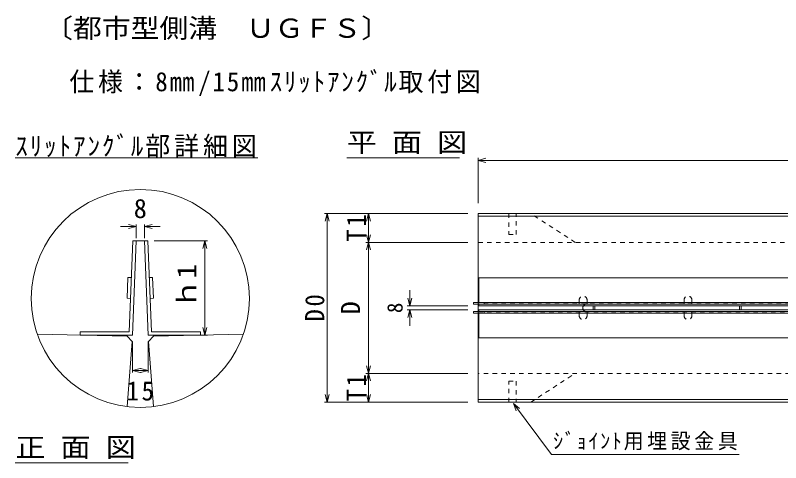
# Model space of a CAD drawing. Units: millimetres, scale not verified, with parts at other scales. Extents: x 585 to 7770, y 3235 to 5707.
# Drawn here: x 585 to 2045, y 4853 to 5707 of the extents above; entities that cross this region are included whole.
import ezdxf
from ezdxf.enums import TextEntityAlignment as Align

# ---------------------------------------------------------------- set-up
doc = ezdxf.new("R2010")
doc.units = ezdxf.units.MM
doc.header["$LTSCALE"] = 10
doc.linetypes.add('USER1', pattern=[1.693334, 0.846667, -0.846667])
for name, color, linetype, lineweight in [('0_2', 4, 'Continuous', 5), ('1-E', 7, 'Continuous', 9), ('3', 4, 'USER1', 5)]:
    doc.layers.add(name, color=color, linetype=linetype, lineweight=lineweight)
doc.styles.add('ＭＳ ゴシック', font='')
doc.styles.get('ＭＳ ゴシック').set_extended_font_data('MS Gothic')

msp = doc.modelspace()

# ---------------------------------------------------------------- linework, layer by layer
at = {"layer": '0_2'}
for p, q in [((585.29, 5435), (1047.79, 5435)), ((1217.7, 5435), (1432.7, 5435)), ((1468.49, 5435), (1468.49, 5348.48)), ((1468.49, 5430), (1482.98, 5433.88)), ((3468.49, 5430), (1468.49, 5430)), ((1482.98, 5426.11), (1468.49, 5430)), ((1448.49, 5328.48), (1175.3, 5328.48)), ((1180.3, 5328.48), (1176.41, 5313.99)), ((1180.3, 5328.48), (1180.3, 4968.48)), ((1184.18, 5313.99), (1180.3, 5328.48)), ((1259.11, 5328.48), (1255.23, 5313.99)), ((1263, 5313.99), (1259.11, 5328.48)), ((1259.11, 5328.48), (1259.11, 4968.48)), ((1468.49, 5323.48), (3468.49, 5323.48)), ((815.77, 5303.86), (785.77, 5303.86)), ((815.77, 5303.86), (801.28, 5307.74)), ((801.28, 5299.97), (815.77, 5303.86)), ((815.77, 5307.74), (815.77, 5281.57)), ((831.77, 5281.57), (831.77, 5307.74)), ((831.77, 5303.86), (846.26, 5307.74)), ((846.26, 5299.97), (831.77, 5303.86)), ((831.77, 5303.86), (861.77, 5303.86)), ((1255.23, 5258.99), (1263, 5287.97)), ((1255.23, 5287.97), (1263, 5258.99)), ((951.84, 5276.44), (849.89, 5276.44)), ((946.84, 5276.44), (942.96, 5261.95)), ((946.84, 5096.54), (946.84, 5276.44)), ((950.72, 5261.95), (946.84, 5276.44)), ((1448.49, 5273.48), (1254.11, 5273.48)), ((1337.93, 5152.48), (1337.93, 5182.48)), ((1337.93, 5152.48), (1334.05, 5166.97)), ((1341.82, 5166.97), (1337.93, 5152.48)), ((1332.93, 5152.48), (1448.49, 5152.48)), ((1448.49, 5144.48), (1332.93, 5144.48)), ((1337.93, 5144.48), (1334.05, 5129.99)), ((1341.82, 5129.99), (1337.93, 5144.48)), ((1337.93, 5144.48), (1337.93, 5114.48)), ((942.96, 5111.03), (946.84, 5096.54)), ((946.84, 5096.54), (950.72, 5111.03)), ((866.84, 5096.54), (951.84, 5096.54)), ((808.77, 5024.86), (808.77, 5084.57)), ((838.77, 5084.57), (838.77, 5024.86)), ((1255.23, 5037.97), (1263, 5008.99)), ((1255.23, 5008.99), (1263, 5037.97)), ((823.26, 5032.63), (808.77, 5028.75)), ((808.77, 5028.75), (838.77, 5028.75)), ((823.26, 5024.86), (808.77, 5028.75)), ((838.77, 5028.75), (824.28, 5032.63)), ((838.77, 5028.75), (824.28, 5024.86)), ((1254.11, 5023.48), (1448.49, 5023.48)), ((1176.41, 4982.97), (1180.3, 4968.48)), ((1180.3, 4968.48), (1184.18, 4982.97)), ((1255.23, 4982.97), (1259.11, 4968.48)), ((1259.11, 4968.48), (1263, 4982.97)), ((1175.3, 4968.48), (1448.49, 4968.48)), ((1468.49, 4973.48), (3468.49, 4973.48)), ((1607.97, 4868.73), (1535.49, 4965.96)), ((1535.49, 4965.96), (1541.04, 4952.02)), ((1547.26, 4956.66), (1535.49, 4965.96)), ((1966.32, 4868.73), (1607.97, 4868.73)), ((585.29, 4852.95), (800.29, 4852.95))]:
    msp.add_line(p, q, dxfattribs=at)
at = {"layer": '0_2', "color": 3, "lineweight": 9}
for p, q in [((1468.49, 4968.48), (1468.49, 5328.48)), ((1468.49, 5328.48), (3468.49, 5328.48)), ((798.73, 5094.74), (627.24, 5098.17)), ((848.82, 5094.74), (1020.3, 5098.17)), ((807.97, 5084.57), (798.54, 4959.93)), ((798.73, 5094.74), (807.97, 5084.57)), ((839.57, 5084.57), (848.82, 5094.74)), ((849, 4959.93), (839.57, 5084.57)), ((3468.49, 4968.48), (1468.49, 4968.48))]:
    msp.add_line(p, q, dxfattribs=at)
at = {"layer": '0_2', "color": 7, "linetype": 'USER1', "lineweight": 9}
for p, q in [((1526.49, 5328.48), (1526.49, 5288.48)), ((1540.49, 5288.48), (1540.49, 5328.48)), ((1526.49, 5288.48), (1540.49, 5288.48)), ((1468.49, 5273.48), (3468.49, 5273.48)), ((3468.49, 5023.48), (1468.49, 5023.48)), ((1526.49, 5008.48), (1540.49, 5008.48)), ((1526.49, 4968.48), (1526.49, 5008.48)), ((1540.49, 5008.48), (1540.49, 4968.48))]:
    msp.add_line(p, q, dxfattribs=at)
at = {"layer": '0_2', "linetype": 'USER1'}
for p, q in [((1653.49, 5273.48), (1568.49, 5328.48)), ((1468.49, 5155.68), (1468.49, 5158.88)), ((3468.49, 5155.98), (1468.49, 5155.98)), ((1468.49, 5141.28), (1468.49, 5138.08)), ((1468.49, 5140.98), (3468.49, 5140.98)), ((1568.49, 4968.48), (1653.49, 5023.48))]:
    msp.add_line(p, q, dxfattribs=at)
at = {"layer": '0_2', "color": 7, "lineweight": 9}
for p, q in [((1469.49, 5158.96), (1469.49, 5205.98)), ((1469.49, 5205.98), (2467.49, 5205.98)), ((1459.49, 5158.88), (3467.49, 5158.96)), ((1459.49, 5155.68), (1459.49, 5158.88)), ((3467.49, 5155.68), (1459.49, 5155.68)), ((1468.49, 5155.68), (1468.49, 5141.28)), ((1469.49, 5152.48), (1469.49, 5155.68)), ((1479.49, 5155.68), (1479.49, 5158.88)), ((1459.49, 5138.08), (1459.49, 5141.28)), ((1459.49, 5141.28), (3467.49, 5141.28)), ((2467.49, 5152.48), (1469.49, 5152.48)), ((1469.49, 5141.28), (1469.49, 5144.48)), ((1469.49, 5144.48), (2467.49, 5144.48)), ((1479.49, 5138.08), (1479.49, 5141.28)), ((1687.89, 5152.48), (1687.89, 5144.48)), ((1691.09, 5144.48), (1691.09, 5152.48)), ((1966.89, 5152.48), (1966.89, 5144.48)), ((1970.09, 5144.48), (1970.09, 5152.48)), ((3467.49, 5137.99), (1459.49, 5138.08)), ((1469.49, 5090.98), (1469.49, 5138.08)), ((802.62, 5102.94), (708.77, 5102.94)), ((708.77, 5102.94), (708.77, 5096.54)), ((708.77, 5096.54), (808.77, 5096.54)), ((938.77, 5096.54), (838.77, 5096.54)), ((844.93, 5102.94), (938.77, 5102.94)), ((938.77, 5102.94), (938.77, 5096.54)), ((2467.49, 5090.98), (1469.49, 5090.98))]:
    msp.add_line(p, q, dxfattribs=at)
at = {"layer": '0_2'}
msp.add_circle((823.77, 5166.44), 208.05, dxfattribs=at)
at = {"layer": '0_2', "linetype": 'USER1'}
for start, end in [(90, 147.76854), (212.23141, 269.99998)]:
    msp.add_arc((1675.46, 5148.48), 7.5, start, end, dxfattribs=at)
at = {"layer": '0_2', "color": 7, "lineweight": 9}
msp.add_arc((1675.46, 5148.48), 7.5, 147.76855, 212.2314, dxfattribs=at)
at = {"layer": '1-E'}
for p, q in [((809.37, 5276.44), (802.62, 5102.94)), ((808.77, 5096.54), (815.77, 5276.44)), ((838.18, 5276.44), (809.37, 5276.44)), ((838.77, 5096.54), (831.77, 5276.44)), ((838.18, 5276.44), (844.93, 5102.94)), ((800.25, 5206.69), (798.69, 5166.69)), ((806.64, 5206.44), (800.25, 5206.69)), ((847.3, 5206.69), (840.9, 5206.44)), ((848.85, 5166.69), (847.3, 5206.69)), ((798.69, 5166.69), (805.09, 5166.44)), ((842.46, 5166.44), (848.85, 5166.69))]:
    msp.add_line(p, q, dxfattribs=at)
at = {"layer": '3'}
for p, q in [((1660.99, 5163.48), (1660.99, 5155.98)), ((1675.99, 5155.98), (1675.99, 5163.48)), ((1860.99, 5163.48), (1860.99, 5155.98)), ((1875.99, 5155.98), (1875.99, 5163.48)), ((1660.99, 5133.48), (1660.99, 5140.98)), ((1675.99, 5140.98), (1675.99, 5133.48)), ((1860.99, 5133.48), (1860.99, 5140.98)), ((1875.99, 5140.98), (1875.99, 5133.48))]:
    msp.add_line(p, q, dxfattribs=at)
for centre, start, end in [((1668.49, 5163.48), 0, 180), ((1868.49, 5163.48), 0, 180), ((1668.49, 5133.48), 180, 0), ((1868.49, 5133.48), 180, 0)]:
    msp.add_arc(centre, 7.5, start, end, dxfattribs=at)

# ---------------------------------------------------------------- texts
at = {"layer": '0_2', "color": 3, "style": 'ＭＳ ゴシック'}
for s, width, p in [('〔都市型側溝\u3000ＵＧＦＳ〕', 1.1, (640.29, 5652.95)), ('平 面 図', 1.15, (1217.7, 5435)), ('正 面 図', 1.15, (585.29, 4852.95))]:
    msp.add_text(s, height=36.66, dxfattribs=dict(at, width=width)).set_placement(p, align=Align.BOTTOM_LEFT)
msp.add_text('8', height=36.66, dxfattribs=at).set_placement((811.27, 5308.86), align=Align.BOTTOM_LEFT)
at = {"layer": '0_2', "color": 3, "style": 'ＭＳ ゴシック', "width": 1.15}
msp.add_text('ｈ1', height=36.66, rotation=90, dxfattribs=at).set_placement((941.84, 5146.49), align=Align.BOTTOM_LEFT)
at = {"layer": '0_2', "color": 3, "style": 'ＭＳ ゴシック'}
msp.add_text('D', height=36.66, rotation=90, dxfattribs=at).set_placement((1254.11, 5135.98), align=Align.BOTTOM_LEFT)
at = {"layer": '0_2', "color": 7, "style": 'ＭＳ ゴシック'}
msp.add_text('8', height=29.33, rotation=90, dxfattribs=at).set_placement((1332.93, 5138.48), align=Align.BOTTOM_LEFT)
at = {"layer": '0_2', "color": 3, "char_height": 36.66, "attachment_point": 7, "style": 'ＭＳ ゴシック'}
for s, insert in [('\\T1.15;\\W0.95;仕様：8㎜/15㎜ｽﾘｯﾄｱﾝｸﾞﾙ取付図', (688.49, 5552.95)), ('\\T1.16;\\W0.95;ｽﾘｯﾄｱﾝｸﾞﾙ部詳細図', (585.29, 5435)), ('\\T1.21;\\W0.95;15', (797.52, 4971.09))]:
    msp.add_mtext(s, dxfattribs=dict(at, insert=insert))
at = {"layer": '0_2', "color": 3, "char_height": 36.66, "attachment_point": 7, "rotation": 90, "style": 'ＭＳ ゴシック'}
for s, insert in [('\\T1.21;\\W0.95;T1', (1254.11, 5274.73)), ('\\T1.21;\\W0.95;D0', (1175.3, 5122.23)), ('\\T1.21;\\W0.95;T1', (1254.11, 4969.73))]:
    msp.add_mtext(s, dxfattribs=dict(at, insert=insert))
at = {"layer": '0_2', "color": 7, "insert": (1611.32, 4876.48), "char_height": 29.33, "attachment_point": 7, "style": 'ＭＳ ゴシック'}
msp.add_mtext('\\T1.18;\\W0.95;ｼﾞｮｲﾝﾄ用埋設金具', dxfattribs=at)

doc.saveas('drawing.dxf')
